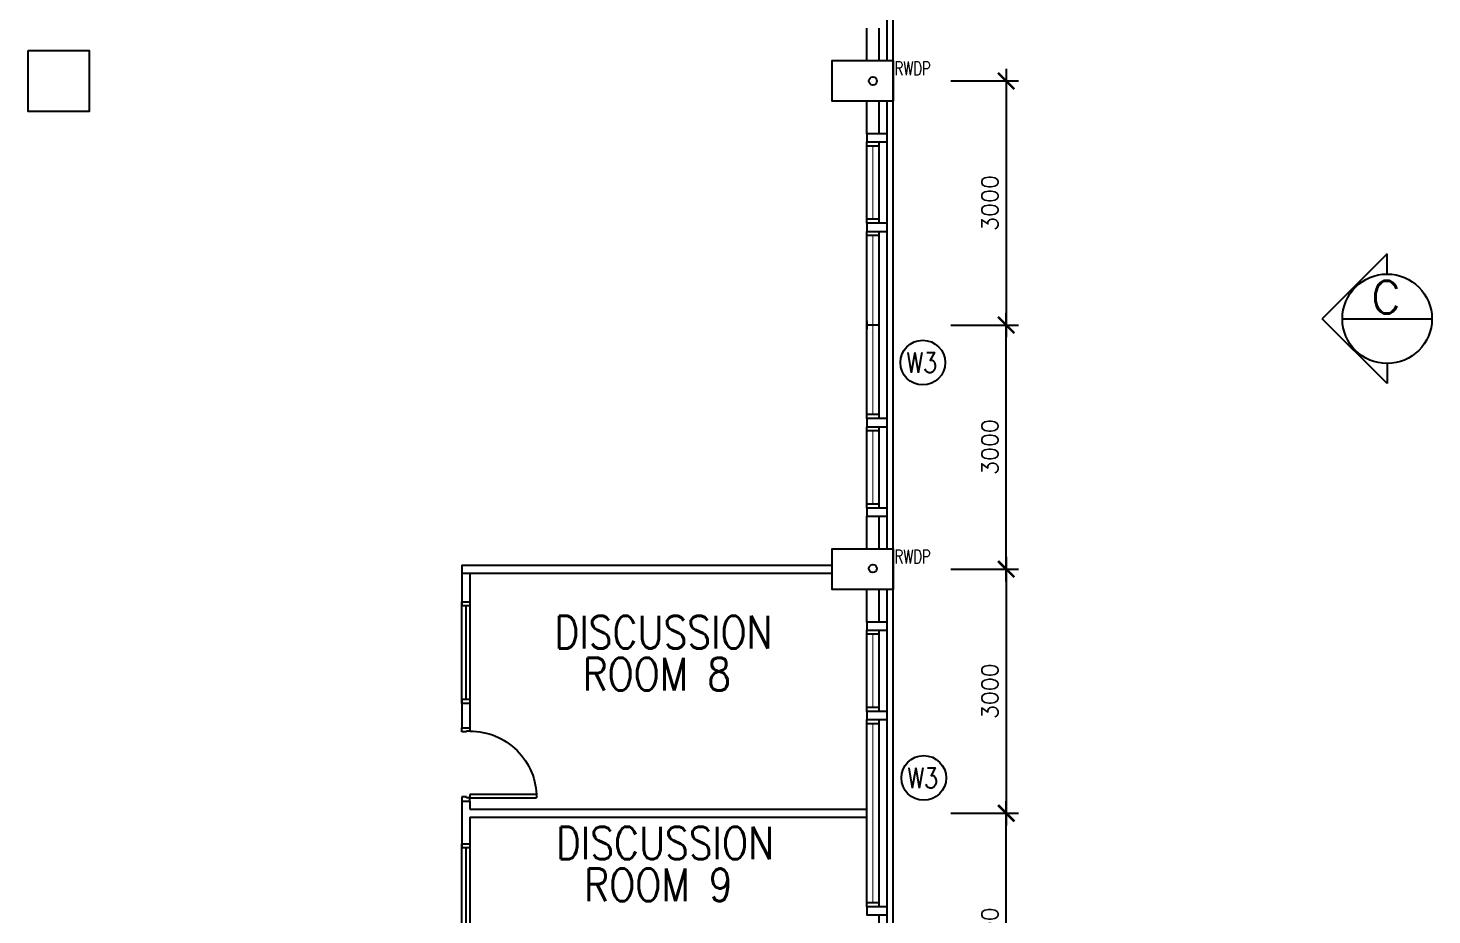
# Model space of a CAD drawing. Header units: feet. Extents: x 1613173 to 1750704, y -859418 to -757301.
# Drawn here: x 1700585 to 1717825, y -812674 to -801774 of the extents above; entities that cross this region are included whole.
import ezdxf

# ---------------------------------------------------------------- set-up
doc = ezdxf.new("R2010")
doc.units = ezdxf.units.FT
doc.header["$LTSCALE"] = 13
doc.header["$MEASUREMENT"] = 0
doc.layers.get('0').update_dxf_attribs({"linetype": 'CONTINUOUS'})
for name, color, linetype in [('AR', 7, 'CONTINUOUS'), ('COL', 3, 'CONTINUOUS'), ('DR', 7, 'CONTINUOUS'), ('LINE', 7, 'CONTINUOUS'), ('partition', 7, 'CONTINUOUS'), ('RWDP', 145, 'CONTINUOUS'), ('stair', 7, 'CONTINUOUS'), ('T50', 4, 'CONTINUOUS'), ('WALL', 2, 'CONTINUOUS'), ('WIN', 5, 'CONTINUOUS'), ('WIN-T', 7, 'CONTINUOUS')]:
    doc.layers.add(name, color=color, linetype=linetype)
doc.styles.add('ROMANS', font='romans')
doc.styles.get("Standard").update_dxf_attribs({"font": 'ROMANS.SHX'})
doc.dimstyles.new('STANDARD$0', dxfattribs={"dimscale": 0, "dimtxt": 8, "dimasz": 6, "dimexe": 1, "dimexo": 1, "dimgap": 3, "dimtad": 1, "dimdec": 0, "dimlfac": -1, "dimrnd": 1, "dimzin": 0, "dimdsep": 46, "dimtxsty": 'Standard', "dimcen": 0, "dimclrd": 5, "dimclre": 250, "dimadec": 0, "dimazin": 0, "dimtfac": 1, "dimtdec": 4, "dimtofl": 0, "dimtmove": 0, "dimatfit": 3, "dimfxl": 1, "dimtolj": 1, "dimtzin": 0, "dimarcsym": 0})

# ---------------------------------------------------------------- blocks, each defined once
blk = doc.blocks.new('FD2')
at = {"layer": 'LINE', "linetype": 'Continuous'}
for points in [[(100, 1200), (100, 1250), (0, 1250), (0, 1200)], [(100, 0), (100, 50), (0, 50), (0, 0)]]:
    blk.add_lwpolyline(points, close=True, dxfattribs=at)
at = {"layer": 'LINE', "color": 5, "linetype": 'Continuous'}
for points in [[(0, 1200), (0, 50)], [(100, 50), (100, 1200)]]:
    blk.add_lwpolyline(points, dxfattribs=at)
at = {"layer": 'LINE', "color": 1, "linetype": 'Continuous'}
blk.add_lwpolyline([(50, 50), (50, 1200)], dxfattribs=at)
blk = doc.blocks.new('FG2')
at = {"layer": 'LINE', "linetype": 'Continuous', "xscale": -1, "rotation": 180}
blk.add_blockref('FD2', (0, 0), dxfattribs=at)
blk = doc.blocks.new('_ARCHTICK')
at = {"color": 0, "linetype": 'ByBlock', "const_width": 0.15}
blk.add_lwpolyline([(-0.5, -0.5), (0.5, 0.5)], dxfattribs=at)
blk = doc.blocks.new('*D121')
at = {"layer": 'stair', "color": 7, "lineweight": -2, "transparency": 16777216}
for p, q in [((1712597, -802274), (1712597, -805574)), ((1711918, -802424), (1712747, -802424)), ((1711918, -805424), (1712747, -805424))]:
    blk.add_line(p, q, dxfattribs=at)
at = {"layer": 'stair', "color": 7, "lineweight": -2, "transparency": 16777216, "xscale": 200, "yscale": 200, "zscale": 200}
for p, rotation in [((1712597, -802424), 90), ((1712597, -805424), 270)]:
    blk.add_blockref('_ARCHTICK', p, dxfattribs=dict(at, rotation=rotation))
at = {"layer": 'stair', "color": 7, "transparency": 16777216, "insert": (1712397, -803924), "char_height": 200, "attachment_point": 5, "rotation": 90, "style": 'ROMANS'}
blk.add_mtext('\\A1;3000', dxfattribs=at)
blk = doc.blocks.new('*D122')
at = {"layer": 'stair', "color": 7, "lineweight": -2, "transparency": 16777216}
for p, q in [((1712597, -808574), (1712597, -805274)), ((1711918, -805424), (1712747, -805424)), ((1711918, -808424), (1712747, -808424))]:
    blk.add_line(p, q, dxfattribs=at)
at = {"layer": 'stair', "color": 7, "lineweight": -2, "transparency": 16777216, "xscale": 200, "yscale": 200, "zscale": 200}
for p, rotation in [((1712597, -805424), 90), ((1712597, -808424), 270)]:
    blk.add_blockref('_ARCHTICK', p, dxfattribs=dict(at, rotation=rotation))
at = {"layer": 'stair', "color": 7, "transparency": 16777216, "insert": (1712397, -806924), "char_height": 200, "attachment_point": 5, "rotation": 90, "style": 'ROMANS'}
blk.add_mtext('\\A1;3000', dxfattribs=at)
blk = doc.blocks.new('d900-1b1')
at = {"layer": 'DR'}
for p, q in [((40, 100), (40, 920)), ((80, 919), (80, 100)), ((0, 0), (0, 100)), ((0, 100), (40, 100)), ((50, 0), (0, 0)), ((80, 100), (40, 100)), ((40, 100), (40, 60)), ((40, 60), (50, 60)), ((50, 60), (50, 0)), ((860, 60), (850, 60)), ((850, 60), (850, 0)), ((850, 0), (900, 0)), ((860, 100), (860, 60)), ((900, 100), (860, 100)), ((900, 0), (900, 100))]:
    blk.add_line(p, q, dxfattribs=at)
blk.add_arc((40, 100), 820, 0, 90, dxfattribs=at)
blk = doc.blocks.new('*D123')
at = {"layer": 'stair', "color": 7, "lineweight": -2, "transparency": 16777216}
for p, q in [((1712597, -808274), (1712597, -811574)), ((1711918, -808424), (1712747, -808424)), ((1711918, -811424), (1712747, -811424))]:
    blk.add_line(p, q, dxfattribs=at)
at = {"layer": 'stair', "color": 7, "lineweight": -2, "transparency": 16777216, "xscale": 200, "yscale": 200, "zscale": 200}
for p, rotation in [((1712597, -808424), 90), ((1712597, -811424), 270)]:
    blk.add_blockref('_ARCHTICK', p, dxfattribs=dict(at, rotation=rotation))
at = {"layer": 'stair', "color": 7, "transparency": 16777216, "insert": (1712397, -809924), "char_height": 200, "attachment_point": 5, "rotation": 90, "style": 'ROMANS'}
blk.add_mtext('\\A1;3000', dxfattribs=at)
blk = doc.blocks.new('*D124')
at = {"layer": 'stair', "color": 7, "lineweight": -2, "transparency": 16777216}
for p, q in [((1712597, -814574), (1712597, -811274)), ((1711918, -811424), (1712747, -811424)), ((1711918, -814424), (1712747, -814424))]:
    blk.add_line(p, q, dxfattribs=at)
at = {"layer": 'stair', "color": 7, "lineweight": -2, "transparency": 16777216, "xscale": 200, "yscale": 200, "zscale": 200}
for p, rotation in [((1712597, -811424), 90), ((1712597, -814424), 270)]:
    blk.add_blockref('_ARCHTICK', p, dxfattribs=dict(at, rotation=rotation))
at = {"layer": 'stair', "color": 7, "transparency": 16777216, "insert": (1712397, -812924), "char_height": 200, "attachment_point": 5, "rotation": 90, "style": 'ROMANS'}
blk.add_mtext('\\A1;3000', dxfattribs=at)

msp = doc.modelspace()

# ---------------------------------------------------------------- linework, layer by layer
at = {"color": 0}
for p, q in [((1711135.2, -802174.1), (1711135.2, -796674.1)), ((1711135.2, -808174.1), (1711135.2, -802674.1)), ((1711135.2, -814174.1), (1711135.2, -808674.1))]:
    msp.add_line(p, q, dxfattribs=at)
at = {"layer": 'AR', "color": 0}
for p, q in [((1717275.2, -804550.5), (1716478.3, -805347.4)), ((1717275.2, -804797.4), (1717275.2, -804550.5)), ((1717275.2, -806144.4), (1716478.3, -805347.4)), ((1716725.2, -805347.4), (1717825.2, -805347.4)), ((1717275.2, -805897.4), (1717275.2, -806144.4))]:
    msp.add_line(p, q, dxfattribs=at)
msp.add_circle((1717275.2, -805347.4), 550, dxfattribs=at)
at = {"layer": 'COL', "color": 0}
for points in [[(1700585.2, -802049.1), (1701335.2, -802049.1), (1701335.2, -802799.1), (1700585.2, -802799.1)], [(1700585.2, -802049.1), (1701335.2, -802049.1), (1701335.2, -802799.1), (1700585.2, -802799.1)], [(1700585.2, -802049.1), (1701335.2, -802049.1), (1701335.2, -802799.1), (1700585.2, -802799.1)], [(1711210.2, -802674.1), (1710460.2, -802674.1), (1710460.2, -802174.1), (1711210.2, -802174.1)], [(1711210.2, -808674.1), (1710460.2, -808674.1), (1710460.2, -808174.1), (1711210.2, -808174.1)]]:
    msp.add_lwpolyline(points, close=True, dxfattribs=at)
at = {"layer": 'LINE', "color": 0}
msp.add_line((1711210.2, -814174.1), (1711210.2, -790674.1), dxfattribs=at)
at = {"layer": 'partition', "color": 0}
for p, q in [((1710885.2, -805374.1), (1710885.2, -805474.1)), ((1705910.2, -808374.1), (1710460.2, -808374.1)), ((1705910.2, -808374.1), (1705910.2, -808874.1)), ((1705910.2, -808474.1), (1710460.2, -808474.1)), ((1706010.2, -808474.1), (1706010.2, -808874.1)), ((1705910.2, -810024.1), (1705910.2, -810374.1)), ((1706010.2, -810024.1), (1706010.2, -810374.1)), ((1705910.2, -811274.1), (1705910.2, -811849.1)), ((1706010.2, -811374.1), (1710885.2, -811374.1)), ((1706010.2, -811474.1), (1706010.2, -811849.1)), ((1706010.2, -811474.1), (1710885.2, -811474.1))]:
    msp.add_line(p, q, dxfattribs=at)
msp.add_lwpolyline([(1706010.2, -811274.1), (1706010.2, -811374.1)], dxfattribs=at)
at = {"layer": 'RWDP', "color": 0}
for centre in [(1710960.2, -802424.1), (1710960.2, -808417)]:
    msp.add_circle(centre, 50, dxfattribs=at)
at = {"layer": 'WALL', "color": 0}
for p, q in [((1710885.2, -802174.1), (1710885.2, -801774.1)), ((1711035.2, -802174.1), (1711035.2, -801774.1)), ((1710885.2, -803074.1), (1710885.2, -802674.1)), ((1711035.2, -803074.1), (1711035.2, -802674.1)), ((1710885.2, -808174.1), (1710885.2, -807774.1)), ((1711035.2, -808174.1), (1711035.2, -807774.1)), ((1710885.2, -809074.1), (1710885.2, -808674.1)), ((1711035.2, -809074.1), (1711035.2, -808674.1))]:
    msp.add_line(p, q, dxfattribs=at)
for points in [[(1711135.2, -803074.1), (1710885.2, -803074.1), (1710885.2, -803174.1), (1711135.2, -803174.1)], [(1711135.2, -804174.1), (1710885.2, -804174.1), (1710885.2, -804274.1), (1711135.2, -804274.1)], [(1711135.2, -806574.1), (1710885.2, -806574.1), (1710885.2, -806674.1), (1711135.2, -806674.1)], [(1711135.2, -807674.1), (1710885.2, -807674.1), (1710885.2, -807774.1), (1711135.2, -807774.1)], [(1711135.2, -809074.1), (1710885.2, -809074.1), (1710885.2, -809174.1), (1711135.2, -809174.1)], [(1711135.2, -810174.1), (1710885.2, -810174.1), (1710885.2, -810274.1), (1711135.2, -810274.1)], [(1711135.2, -812574.1), (1710885.2, -812574.1), (1710885.2, -812674.1), (1711135.2, -812674.1)]]:
    msp.add_lwpolyline(points, close=True, dxfattribs=at)
at = {"layer": 'WIN', "color": 0}
for p, q in [((1710885.2, -804174.1), (1710885.2, -803174.1)), ((1711035.2, -804174.1), (1711035.2, -803174.1)), ((1711035.2, -803224.1), (1710885.2, -803224.1)), ((1711035.2, -804124.1), (1710885.2, -804124.1)), ((1710885.2, -806574.1), (1710885.2, -804274.1)), ((1711035.2, -804324.1), (1710885.2, -804324.1)), ((1711035.2, -806574.1), (1711035.2, -804274.1)), ((1711035.2, -805424.1), (1710885.2, -805424.1)), ((1711035.2, -806524.1), (1710885.2, -806524.1)), ((1710885.2, -807674.1), (1710885.2, -806674.1)), ((1711035.2, -806724.1), (1710885.2, -806724.1)), ((1711035.2, -807674.1), (1711035.2, -806674.1)), ((1711035.2, -807624.1), (1710885.2, -807624.1)), ((1710885.2, -810174.1), (1710885.2, -809174.1)), ((1711035.2, -809224.1), (1710885.2, -809224.1)), ((1711035.2, -810174.1), (1711035.2, -809174.1)), ((1711035.2, -810124.1), (1710885.2, -810124.1)), ((1710885.2, -812574.1), (1710885.2, -810274.1)), ((1711035.2, -812574.1), (1711035.2, -810274.1)), ((1711035.2, -810324.1), (1710885.2, -810324.1)), ((1711035.2, -812524.1), (1710885.2, -812524.1)), ((1711035.2, -813674.1), (1711035.2, -812674.1))]:
    msp.add_line(p, q, dxfattribs=at)
at = {"layer": 'WIN', "color": 0, "const_width": 10, "flags": 128}
for points in [[(1710960.2, -804124.1), (1710960.2, -803224.1)], [(1710960.2, -806524.1), (1710960.2, -804324.1)], [(1710960.2, -806724.1), (1710960.2, -807624.1)], [(1710960.2, -810124.1), (1710960.2, -809224.1)], [(1710960.2, -812524.1), (1710960.2, -810324.1)]]:
    msp.add_lwpolyline(points, dxfattribs=at)
at = {"layer": 'WIN-T', "color": 0}
for centre in [(1711572.8, -805885.6), (1711584.7, -810990.1)]:
    msp.add_circle(centre, 275, dxfattribs=at)

# ---------------------------------------------------------------- block references
at = {"layer": 'DR', "color": 0, "xscale": -1, "rotation": 270.0000000266804}
msp.add_blockref('d900-1b1', (1705910.2, -811274.1), dxfattribs=at)
at = {"layer": 'LINE', "color": 0}
for p in [(1705910.2, -808824.1), (1705910.2, -811799.1)]:
    msp.add_blockref('FG2', p, dxfattribs=at)

# ---------------------------------------------------------------- texts
at = {"layer": 'AR', "color": 0, "style": 'ROMANS'}
msp.add_text('C', height=400, dxfattribs=at).set_placement((1717081, -805282.2))
at = {"layer": 'RWDP', "color": 0, "style": 'ROMANS', "width": 0.7}
for p in [(1711225.7, -802354.9), (1711225.7, -808354.9)]:
    msp.add_text('RWDP', height=170, dxfattribs=at).set_placement(p)
at = {"layer": 'T50', "color": 0, "style": 'ROMANS', "width": 0.85}
for s, p in [('DISCUSSION', (1707048.2, -809399.8)), ('ROOM 8', (1707395.7, -809913.8)), ('DISCUSSION', (1707067.6, -811989.4)), ('ROOM 9', (1707415, -812503.4))]:
    msp.add_text(s, height=400, dxfattribs=at).set_placement(p)
at = {"layer": 'WIN-T', "color": 0, "style": 'ROMANS', "width": 0.8}
for p in [(1711372, -806011.4), (1711383.9, -811115.9)]:
    msp.add_text('W3', height=250, dxfattribs=at).set_placement(p)

# ---------------------------------------------------------------- dimensions: what is measured, and where the dimension line sits
at = {"layer": 'stair', "color": 0}
for p1, p2, distance, picture, middle in [((1711767.6, -802424.1), (1711767.6, -805424.1), 829.3, '*D121', (1712396.9, -803924.1)), ((1711767.6, -808424.1), (1711767.6, -805424.1), -829.3, '*D122', (1712396.9, -806924.1)), ((1711767.6, -808424.1), (1711767.6, -811424.1), 829.3, '*D123', (1712396.9, -809924.1)), ((1711767.6, -814424.1), (1711767.6, -811424.1), -829.3, '*D124', (1712396.9, -812924.1))]:
    dim = msp.add_aligned_dim(p1=p1, p2=p2, distance=distance, dimstyle='STANDARD$0', override={"dimscale": 100, "dimtxt": 2, "dimasz": 2, "dimexe": 1.5, "dimexo": 1.5, "dimgap": 1, "dimtxsty": 'ROMANS', "dimblk": 'ARCHTICK', "dimdle": 1.5, "dimclrd": 7, "dimclre": 7, "dimclrt": 7, "dimtdec": 0, "dimtmove": 2}, dxfattribs=at)
    dim.commit()
    dim.dimension.update_dxf_attribs({"geometry": picture, "text_midpoint": middle})

doc.saveas('drawing.dxf')
